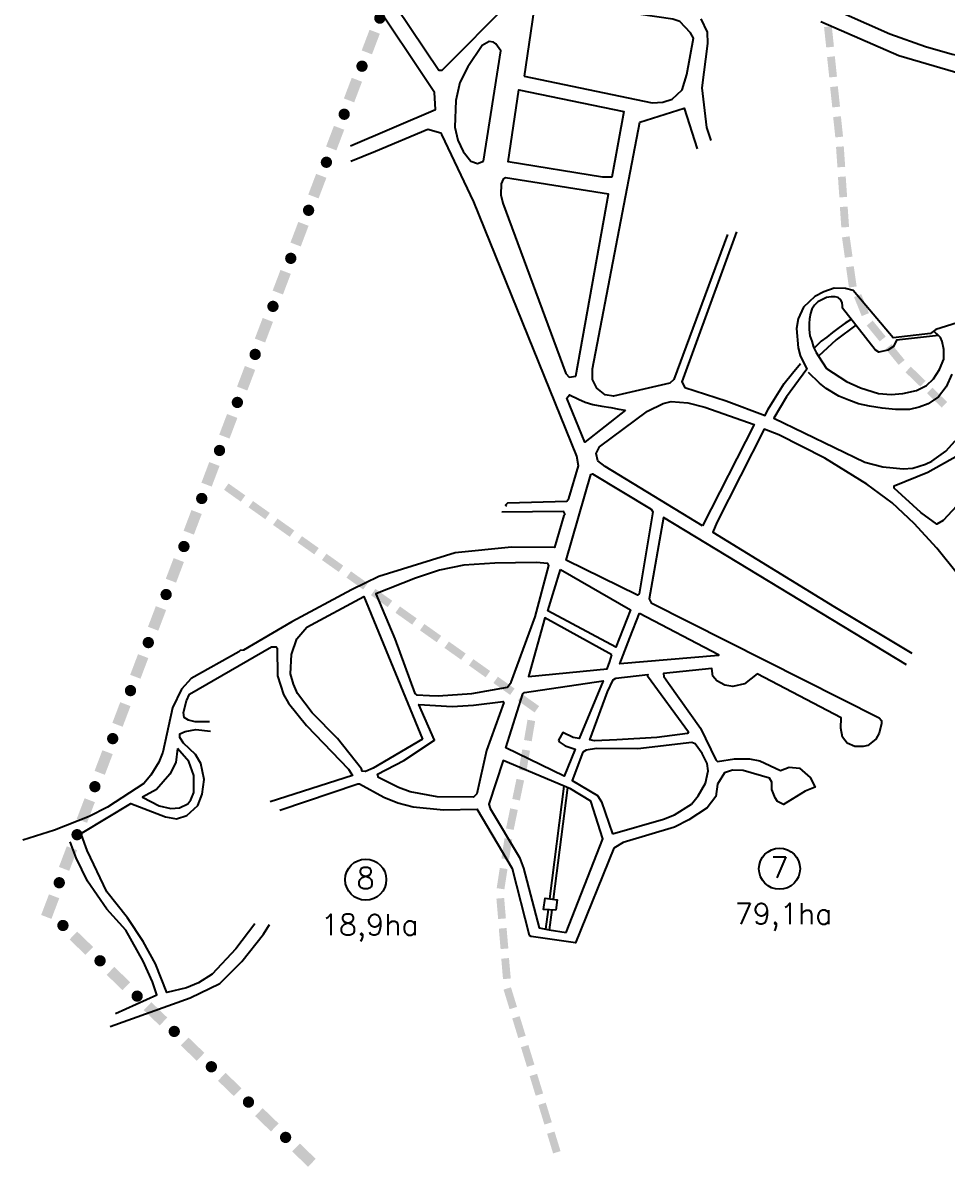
# Model space of a CAD drawing. Extents: x 628876 to 634043, y 7506730 to 7509520.
# Drawn here: x 628876 to 629643, y 7507552 to 7508495 of the extents above; entities that cross this region are included whole.
import ezdxf
from ezdxf.enums import TextEntityAlignment as Align

# ---------------------------------------------------------------- set-up
doc = ezdxf.new("R2010")
doc.units = 0
doc.header["$LTSCALE"] = 40
doc.header["$MEASUREMENT"] = 0
for name, color, linetype in [('LIMITE-BACIA', 3, 'CONTINUOUS'), ('LIMITE-PROJETO', 1, 'CONTINUOUS'), ('RUA', 7, 'CONTINUOUS'), ('TEXTO2', 5, 'CONTINUOUS')]:
    doc.layers.add(name, color=color, linetype=linetype)
doc.styles.get("Standard").update_dxf_attribs({"font": 'ROMANSBR.SHX'})

# ---------------------------------------------------------------- blocks, each defined once
blk = doc.blocks.new('G2')
at = {"layer": 'LIMITE-BACIA'}
blk.add_solid([(-8.51, -3.31), (-8.54, 3.14), (8.51, -3.22), (8.48, 3.22)], dxfattribs=at)
blk = doc.blocks.new('R2')
at = {"layer": 'LIMITE-PROJETO', "const_width": 4.67}
blk.add_lwpolyline([(-18.81, 0.21, 1), (-23.48, 0.24, 1)], format="xyb", close=True, dxfattribs=at)
at = {"layer": 'LIMITE-PROJETO'}
blk.add_solid([(9.23, 4.57), (9.16, -4.57), (-9.09, 4.7), (-9.16, -4.43)], dxfattribs=at)

msp = doc.modelspace()

# ---------------------------------------------------------------- linework, layer by layer
at = {"layer": 'RUA'}
for p, q in [((629324.54, 7507861.85), (629312.68, 7507768.34)), ((629327.52, 7507860.59), (629315.77, 7507767.94)), ((629311.54, 7507759.36), (629309.47, 7507743.08)), ((629314.65, 7507759.19), (629312.53, 7507742.44))]:
    msp.add_line(p, q, dxfattribs=at)
at = {"layer": 'RUA', "linetype": 'CONTINUOUS'}
for points in [[(629173.76, 7508526.15), (629220.87, 7508455.72), (629223.53, 7508455.7), (629280.22, 7508512.81), (629297.46, 7508608.59), (629296.05, 7508617.87), (629291.46, 7508625.65), (629278.08, 7508637.89), (629240.18, 7508668.9)], [(629276.51, 7508658.35), (629313.25, 7508627.4), (629335.97, 7508605.97), (629354.88, 7508591.84), (629380.63, 7508576.11), (629444.3, 7508546.99), (629490.25, 7508530.64), (629534.42, 7508512.72), (629595.09, 7508486.09), (629624.71, 7508475.42), (629646.65, 7508469.11), (629690.32, 7508459.75), (629703.34, 7508458.56), (629708.64, 7508458.96), (629729.96, 7508498.11), (629727.91, 7508501.25), (629703.8, 7508516.42), (629673.37, 7508533.72), (629666.08, 7508531.84), (629614.45, 7508509.1)], [(629446.76, 7508397.45), (629443.23, 7508408.3), (629439.45, 7508441.09), (629444.09, 7508477.99), (629443.72, 7508487.28), (629438.51, 7508498.46)], [(629537.89, 7508496.23), (629602.46, 7508468.04), (629654.5, 7508452.77)], [(629460.43, 7508319.52), (629415.79, 7508199.21), (629412.54, 7508196.01), (629365.85, 7508185.27), (629358.89, 7508186.49), (629351.93, 7508192.05), (629348.42, 7508199.22), (629348.49, 7508208.08), (629387.51, 7508412.65), (629424.47, 7508424.27), (629435.1, 7508390.52)], [(629277.37, 7508093.87), (629276.31, 7508094.95), (629278.22, 7508096.83), (629327.03, 7508098.17), (629328.66, 7508100.56), (629336.86, 7508127.64), (629335.4, 7508135.47), (629250.02, 7508346.65), (629223.45, 7508402.5), (629222.46, 7508403.51), (629211.62, 7508406.56), (629168.3, 7508388.35), (629147.96, 7508380.02)], [(629467.85, 7508321.57), (629422.57, 7508197.17), (629424.95, 7508192.67), (629459.34, 7508181.37), (629491.67, 7508169.39), (629494.12, 7508174.54), (629499.07, 7508182.65), (629507.4, 7508195.8), (629514.36, 7508204.37), (629520.98, 7508212.58)], [(629650.97, 7508246.25), (629633.22, 7508240.57), (629628.66, 7508237.41), (629597.8, 7508233.65), (629564.65, 7508273.08), (629558.1, 7508274.77), (629548.95, 7508274.84), (629540.18, 7508272), (629532.81, 7508267.93), (629523.4, 7508259.15), (629518.86, 7508249.63), (629517.63, 7508241.5), (629518.95, 7508225.55), (629520.57, 7508219.21), (629526.03, 7508207.65), (629509.28, 7508184.84), (629498.84, 7508167.16), (629574.39, 7508130.53), (629589.09, 7508126.85), (629597.82, 7508125.81), (629606.07, 7508125.04), (629614.21, 7508125.67), (629624.55, 7508128.87), (629629.97, 7508131.53), (629641.42, 7508139.72), (629649.22, 7508148.3)], [(629646.39, 7508203.55), (629641.7, 7508193.22), (629635.46, 7508184.92), (629626.81, 7508178.97), (629619.41, 7508176.2), (629611.41, 7508174.41), (629599.79, 7508174.28), (629588.56, 7508175.5), (629578.12, 7508176.95), (629568.89, 7508179.01), (629561.06, 7508182.09), (629552.77, 7508185.43), (629542.28, 7508191.67), (629536.56, 7508196.04), (629527.48, 7508204.96)], [(629650.84, 7508038.17), (629634.14, 7508059.2), (629615.11, 7508079.8), (629596.87, 7508096.72), (629575.82, 7508112.29), (629540.98, 7508133.8), (629502.8, 7508153.27), (629490.68, 7508157.93), (629451.53, 7508080.52), (629448.28, 7508072.59), (629549.04, 7508010.53), (629613.38, 7507972.15)], [(629672.93, 7508118.48), (629639.26, 7508082.18), (629633.97, 7508079.06), (629620.63, 7508088.75), (629598.6, 7508109.03), (629598.61, 7508110.98), (629626.51, 7508122.24), (629651.75, 7508136.34)], [(629273.06, 7508089.28), (629324.04, 7508089.84), (629325.54, 7508087.23), (629324.47, 7508086.32), (629316.86, 7508059.67), (629281.2, 7508059.96), (629234.5, 7508055.38), (629171.22, 7508035.75), (629148.42, 7508024.64)], [(629608.82, 7507962.37), (629407.18, 7508084.61), (629395.34, 7508017.23), (629397, 7508013.84), (629586.06, 7507918.37), (629588.21, 7507916.19), (629588.19, 7507913.74), (629586.15, 7507905.86), (629583.34, 7507900.75), (629576.83, 7507895.51), (629572.77, 7507894.64), (629565.86, 7507894.69), (629559.5, 7507897.48), (629555.7, 7507902.3), (629554.23, 7507909.99), (629554.71, 7507918.36), (629484.95, 7507954.94), (629474.33, 7507946.7), (629464.89, 7507944.53), (629458.26, 7507945.69), (629451.52, 7507949.12), (629448.26, 7507952.91), (629447.23, 7507959.43), (629407.21, 7507955.17), (629407.65, 7507952.88), (629411.27, 7507947.36), (629437.96, 7507909.83), (629450.55, 7507883.75), (629452.02, 7507882.26), (629466.17, 7507884.5), (629478.68, 7507884.4), (629487.27, 7507882.69), (629504.38, 7507874.79), (629511.56, 7507877.59), (629520.12, 7507876.57), (629528.94, 7507868.9), (629533.04, 7507861.05), (629524.66, 7507857.68), (629506.75, 7507846.49), (629501.9, 7507848.96), (629499.79, 7507852.18), (629497.1, 7507859.07), (629497.15, 7507865.23), (629495.27, 7507868.41), (629473.24, 7507874.64), (629464.36, 7507875.09), (629457.79, 7507872.95), (629451.92, 7507863.52), (629450.69, 7507853.24), (629443.56, 7507843.88), (629428.22, 7507833.83), (629416.46, 7507827.85), (629373.7, 7507815.17), (629366.12, 7507810.38), (629334.18, 7507731.67), (629297.57, 7507737.04), (629296.05, 7507737.97), (629281.88, 7507793.29), (629252.61, 7507842.82)], [(629248.38, 7507938.63), (629277.92, 7507943.82), (629280.93, 7507947.96), (629300.68, 7508002.25), (629312.23, 7508044.76), (629311.18, 7508046.6), (629301.52, 7508047.34), (629267.34, 7508046.9), (629241.63, 7508045.16), (629221.54, 7508040.87), (629201.46, 7508034.21), (629168.75, 7508021.33), (629184.31, 7507983.97), (629200.89, 7507938.66), (629202.26, 7507937.58), (629213.24, 7507936.88), (629220.42, 7507936.66), (629248.38, 7507938.63)], [(629148.42, 7508024.64), (629098.81, 7507998.08), (629058.79, 7507974.74), (629056.04, 7507974.46), (629054.96, 7507973.09), (629015.54, 7507951.11), (629007.49, 7507942.19), (628999.93, 7507926.86), (628991.93, 7507889.95), (628988.63, 7507881.67), (628981.88, 7507870.81), (628976.05, 7507863.93), (628945.96, 7507844.37), (628930.92, 7507836.67), (628902.15, 7507825.36), (628875.7, 7507816.91)], [(629030.54, 7507915.14), (629018.63, 7507915.24), (629013.15, 7507916.5), (629009.7, 7507918.84), (629009.15, 7507922.92), (629011.66, 7507932.65), (629014.08, 7507937.97), (629082.18, 7507977.3), (629085.82, 7507977.27), (629086.88, 7507976.35), (629087.05, 7507953.3), (629092.07, 7507937.85), (629096.16, 7507930.55), (629111.12, 7507912.09), (629146.04, 7507875.95), (629149.22, 7507870.55), (629081.06, 7507848.87)], [(629068.36, 7507747.58), (629052.47, 7507726.86), (629032.98, 7507705.81), (629021.48, 7507698.5), (629011.6, 7507694.41), (628995.32, 7507690.62), (628985.87, 7507714.35), (628975.73, 7507732.78), (628962.54, 7507752.54), (628945.49, 7507774.01), (628929.04, 7507808.37), (628924.33, 7507821.52), (628925.11, 7507823.04), (628965.28, 7507847.49), (628994.25, 7507836.27), (629003.13, 7507834.71), (629011.74, 7507837.5), (629020.9, 7507845.7), (629024.46, 7507855.12), (629026.08, 7507867.29), (629023.44, 7507880.5), (629018.96, 7507887.95), (629009.08, 7507897.53), (629006.01, 7507902.21), (629006.04, 7507905.11), (629010.33, 7507907.21), (629019.38, 7507908.65), (629031.34, 7507907.36)], [(629089.01, 7507841.88), (629153.67, 7507863.8), (629155.18, 7507863.78), (629175.3, 7507852.77), (629186.76, 7507848.08), (629199.7, 7507844.61), (629224.86, 7507842.12), (629252.61, 7507842.82)], [(628952.6, 7507673.1), (628986.93, 7507688.63), (628983.4, 7507699.52), (628975.74, 7507716.53), (628961.26, 7507742.24), (628945.53, 7507759.72), (628929.53, 7507782.84), (628919.94, 7507802.4), (628915.06, 7507815.49)], [(628948.24, 7507662.45), (629014.68, 7507686.04), (629039.32, 7507698.12), (629057.45, 7507716.38), (629075.54, 7507739.08), (629080.28, 7507747.11)]]:
    msp.add_lwpolyline(points, dxfattribs=at)
at = {"layer": 'RUA'}
for points in [[(629147.56, 7508393.08), (629218.15, 7508423.15), (629217.26, 7508437.22), (629162.14, 7508520.02)], [(629566.9, 7508244.36), (629555.87, 7508258.39), (629555.72, 7508260.3), (629555.43, 7508262.85), (629554.49, 7508265.24), (629552.12, 7508267.17), (629549.57, 7508267.83), (629546.23, 7508267.85), (629542.57, 7508267.25), (629539.21, 7508265.68), (629535.37, 7508263.48), (629532.48, 7508260.8), (629530.23, 7508257.48), (629529.09, 7508253.83), (629528.26, 7508249.54), (629528.06, 7508245.57), (629528.18, 7508240.63), (629528.78, 7508235.54), (629530.18, 7508230.91), (629531.73, 7508225.97), (629533.92, 7508221.66), (629535.76, 7508218.45)], [(629563.09, 7508249.21), (629558, 7508245.8), (629552.87, 7508242.19), (629547.43, 7508238.09), (629542.62, 7508234.31), (629538.14, 7508230.85), (629532.12, 7508225.21)], [(629375.76, 7508173.69), (629342.08, 7508147.31), (629327.1, 7508183.82), (629329.33, 7508186.38), (629336.66, 7508182.83), (629342.34, 7508180.39), (629348.76, 7508178.5), (629356.11, 7508176.97), (629363.46, 7508175.81), (629370.07, 7508174.65), (629375.76, 7508173.69)]]:
    msp.add_lwpolyline(points, dxfattribs=at)
at = {"layer": 'RUA', "linetype": 'CONTINUOUS'}
for points in [[(629291.7, 7508450.78), (629397.79, 7508428.68), (629406.72, 7508429.21), (629414.43, 7508431.71), (629422.8, 7508439.51), (629426.61, 7508452.12), (629432.08, 7508482.35), (629429.68, 7508486.74), (629420.79, 7508496.21), (629415.13, 7508498.15), (629300.97, 7508515.01)], [(629257.81, 7508380.22), (629272.39, 7508471.76), (629268.17, 7508477.66), (629266.1, 7508479.07), (629262.61, 7508479.68), (629256.8, 7508476.16), (629244.87, 7508458.58), (629238.2, 7508445.49), (629234.99, 7508430.59), (629234.04, 7508408.64), (629236.56, 7508397.68), (629241.14, 7508388.35), (629247.38, 7508380.19), (629253.09, 7508378.39)], [(629356.77, 7508367.03), (629278.28, 7508379.88), (629287.2, 7508439.52), (629374.37, 7508421.48), (629364.47, 7508366.97)], [(629334.57, 7508201.95), (629361.66, 7508352.91), (629276.28, 7508366.51), (629274.35, 7508365.25), (629272.49, 7508361.6), (629272.41, 7508352.44), (629273.88, 7508345.41), (629326.11, 7508204.04), (629329.03, 7508201.08)], [(629635.32, 7508235.69), (629600.67, 7508231.8), (629598.04, 7508226.55), (629593.41, 7508223.52), (629585.96, 7508221.72), (629582.94, 7508223.76), (629566.9, 7508244.36), (629550.36, 7508231.99), (629535.76, 7508218.45), (629542.52, 7508208.4), (629558.93, 7508197.42), (629570.56, 7508192.25), (629585.68, 7508187.64), (629596.14, 7508186.81), (629605.8, 7508187.44), (629617.26, 7508190.02), (629625.53, 7508194.26), (629631.12, 7508199.76), (629636.22, 7508207.51), (629639.74, 7508216.13), (629639.81, 7508224.06), (629638.55, 7508230.61), (629636.98, 7508234.01), (629631.53, 7508239.4)], [(629439.66, 7508077.79), (629358.77, 7508127.08), (629352.82, 7508131.78), (629351.38, 7508137.74), (629354.24, 7508143.34), (629393.93, 7508172.88), (629406.86, 7508179.22), (629413.49, 7508180.82), (629427.48, 7508179.78), (629441.52, 7508176.15), (629482.39, 7508161.77)], [(629398.47, 7508089.46), (629386.98, 7508021.27), (629385.75, 7508020.36), (629326.39, 7508049.38), (629347.01, 7508120.24), (629348.22, 7508120.84), (629397.04, 7508091.64)], [(629321.78, 7508041.64), (629379.81, 7508008.07), (629367.59, 7507977.21), (629311.35, 7508007.16)], [(629207.31, 7507900.77), (629166.36, 7507876.82), (629159.93, 7507873.97), (629157.34, 7507874.3), (629156.74, 7507876.21), (629136.84, 7507901.28), (629115.8, 7507922.66), (629103.51, 7507938.65), (629100.25, 7507946.43), (629097.92, 7507955.09), (629098.53, 7507971.14), (629102.99, 7507983.9), (629111.44, 7507993.6), (629158.72, 7508019.16)], [(629364.26, 7507970.69), (629308.76, 7508001.35), (629295.25, 7507952.67), (629360.52, 7507959.06), (629362.76, 7507965.24)], [(629387.24, 7508005.27), (629452.82, 7507971.11), (629452.81, 7507970.07), (629371.12, 7507963.35), (629379.31, 7507984.77)], [(629367.78, 7507951.38), (629394.23, 7507954.51), (629394.07, 7507953.29), (629428.04, 7507906.78), (629427.26, 7507905.41), (629401.6, 7507902.26), (629368.62, 7507900.08), (629350.08, 7507899.33), (629346.17, 7507900.14), (629360.81, 7507940.12), (629365.44, 7507950)], [(629320.08, 7507900.01), (629320.71, 7507898.42), (629325.76, 7507895.21), (629333.9, 7507892.49), (629324.84, 7507870.11), (629276.5, 7507893.62), (629290.48, 7507938.4), (629292.01, 7507939.61), (629357.1, 7507949.16), (629337.42, 7507901.28), (629332.31, 7507902.05), (629323.64, 7507906.24)], [(629249.61, 7507928.95), (629274.25, 7507932.11), (629274.69, 7507931.22), (629260.55, 7507891.29), (629252.27, 7507855.38), (629249.57, 7507852.73), (629219.4, 7507852.96), (629197.07, 7507856.99), (629187.45, 7507860.63), (629170.88, 7507868.85), (629169.97, 7507871.65), (629191.94, 7507883.03), (629217.41, 7507899.85), (629204.24, 7507929.46), (629231.82, 7507927.9)], [(629364.84, 7507822.31), (629407.34, 7507834.37), (629416.45, 7507837.93), (629430.47, 7507846.92), (629436.09, 7507853.67), (629441.96, 7507864.15), (629444.42, 7507874.6), (629443.45, 7507880.68), (629439.28, 7507888.77), (629433.49, 7507897.01), (629430.71, 7507897.96), (629385.94, 7507892.77), (629351.77, 7507893.04), (629343.01, 7507891.65), (629340.47, 7507889.99), (629331.37, 7507866.48), (629352.51, 7507853.97), (629355.81, 7507848.69)], [(629004.18, 7507893), (629002.64, 7507881.48), (628997.73, 7507871.84), (628986.76, 7507859), (628975.01, 7507852.59), (628988.77, 7507845.58), (628998.58, 7507843.32), (629005.76, 7507843.86), (629012.54, 7507847), (629015.27, 7507850.35), (629017.55, 7507856.49), (629017.67, 7507870.64), (629013.52, 7507882.18)], [(629326.63, 7507740.24), (629356.87, 7507818.15), (629347.03, 7507849.24), (629330.15, 7507859.48), (629274.21, 7507883.03), (629262.35, 7507846.82), (629263.48, 7507843.36), (629287.72, 7507802.55), (629290.99, 7507793.78), (629304.09, 7507744.23), (629312.38, 7507742.46)]]:
    msp.add_lwpolyline(points, close=True, dxfattribs=at)
at = {"layer": 'RUA'}
msp.add_lwpolyline([(629317.82, 7507759.01), (629307.84, 7507759.57), (629309.13, 7507768.8), (629319.1, 7507767.51)], close=True, dxfattribs=at)
at = {"layer": 'TEXTO2'}
for centre in [(629503.5, 7507793.25), (629160.24, 7507784.23)]:
    msp.add_circle(centre, 17.05, dxfattribs=at)

# ---------------------------------------------------------------- block references
at = {"layer": 'LIMITE-BACIA', "xscale": 1.0000005, "yscale": 1.0000005, "zscale": 1.0000005}
for p, rotation in [((629544.6, 7508483.4), 275.7837150286058), ((629547.12, 7508458.53), 275.7837150286058), ((629549.63, 7508433.66), 275.7837150286058), ((629552.15, 7508408.79), 275.7837150286058), ((629554.22, 7508383.87), 273.6797991962906), ((629555.82, 7508358.93), 273.6797991962906), ((629557.43, 7508333.98), 273.6797991962906), ((629559.74, 7508309.1), 277.825949310421), ((629563.14, 7508284.33), 277.825949310421), ((629571.54, 7508260.88), 291.7278965212666), ((629583.75, 7508239.39), 308.9138561576401), ((629599.46, 7508219.94), 308.9138561576401), ((629616.39, 7508201.6), 315.6670734086616), ((629634.27, 7508184.13), 315.6670734086616), ((629051.47, 7508105.33), 144.3400333081322), ((629071.79, 7508090.76), 144.3400333081322), ((629092.1, 7508076.18), 144.3400333081322), ((629112.41, 7508061.61), 144.3400333081322), ((629132.72, 7508047.03), 144.3400333081322), ((629153.03, 7508032.46), 144.3400333081322), ((629173.35, 7508017.89), 144.3400333081322), ((629193.66, 7508003.31), 144.3400333081322), ((629213.97, 7507988.74), 144.3400333081322), ((629234.28, 7507974.16), 144.3400333081322), ((629254.6, 7507959.59), 144.3400333081322), ((629274.91, 7507945.01), 144.3400333081322), ((629295.22, 7507930.44), 144.3400333081322), ((629296.14, 7507907.96), 80.01614307658456), ((629291.8, 7507883.34), 80.01614307658456), ((629286.67, 7507858.87), 77.99791152704177), ((629281.47, 7507834.42), 77.99791152704177), ((629277.25, 7507809.78), 80.97282422180224), ((629273.32, 7507785.09), 80.97282422180224), ((629272.53, 7507760.28), 94.62526384199856), ((629274.55, 7507735.36), 94.62526384199856), ((629276.56, 7507710.44), 94.62526384199856), ((629280.09, 7507685.81), 106.8003442190898), ((629287.32, 7507661.88), 106.8003442190898), ((629294.55, 7507637.95), 106.8003442190898), ((629301.77, 7507614.01), 106.8003442190898), ((629309, 7507590.08), 106.8003442190898), ((629316.22, 7507566.15), 106.8003442190898)]:
    msp.add_blockref('G2', p, dxfattribs=dict(at, rotation=rotation))
at = {"layer": 'LIMITE-PROJETO', "xscale": 1.0000005, "yscale": 1.0000005, "zscale": 1.0000005}
for p, rotation in [((629164.37, 7508479.2), 249.6579115390503), ((629149.59, 7508439.35), 249.6579115390503), ((629134.82, 7508399.5), 249.6579115390503), ((629120.05, 7508359.65), 249.6579115390503), ((629105.27, 7508319.8), 249.6579115390503), ((629090.5, 7508279.95), 249.6579115390503), ((629075.72, 7508240.1), 249.6579115390503), ((629060.95, 7508200.26), 249.6579115390503), ((629046.18, 7508160.41), 249.6579115390503), ((629031.4, 7508120.56), 249.6579115390503), ((629016.63, 7508080.71), 249.6579115390503), ((629001.85, 7508040.86), 249.6579115390503), ((628987.08, 7508001.01), 249.6579115390503), ((628972.31, 7507961.16), 249.6579115390503), ((628957.53, 7507921.31), 249.6579115390503), ((628942.76, 7507881.46), 249.6579115390503), ((628927.98, 7507841.61), 249.6579115390503), ((628913.21, 7507801.76), 249.6579115390503), ((628898.44, 7507761.91), 249.6579115390503), ((628924.22, 7507731.45), 316.4080696391073), ((628955, 7507702.15), 316.4080696391073), ((628985.78, 7507672.84), 316.4080696391073), ((629016.56, 7507643.54), 316.4080696391073), ((629047.35, 7507614.23), 316.4080696391073), ((629078.13, 7507584.93), 316.4080696391073), ((629108.91, 7507555.62), 316.4080696391073)]:
    msp.add_blockref('R2', p, dxfattribs=dict(at, rotation=rotation))

# ---------------------------------------------------------------- texts
at = {"layer": 'TEXTO2'}
for s, p in [('8', (629160.15, 7507776.72)), ('7', (629503.4, 7507785.75))]:
    msp.add_text(s, height=17.5, dxfattribs=at).set_placement(p, align=Align.CENTER)
for s, p in [('79,1ha', (629466.27, 7507747.18)), ('18,9ha', (629123.01, 7507738.16))]:
    msp.add_text(s, height=17.5, dxfattribs=at).set_placement(p)

doc.saveas('drawing.dxf')
